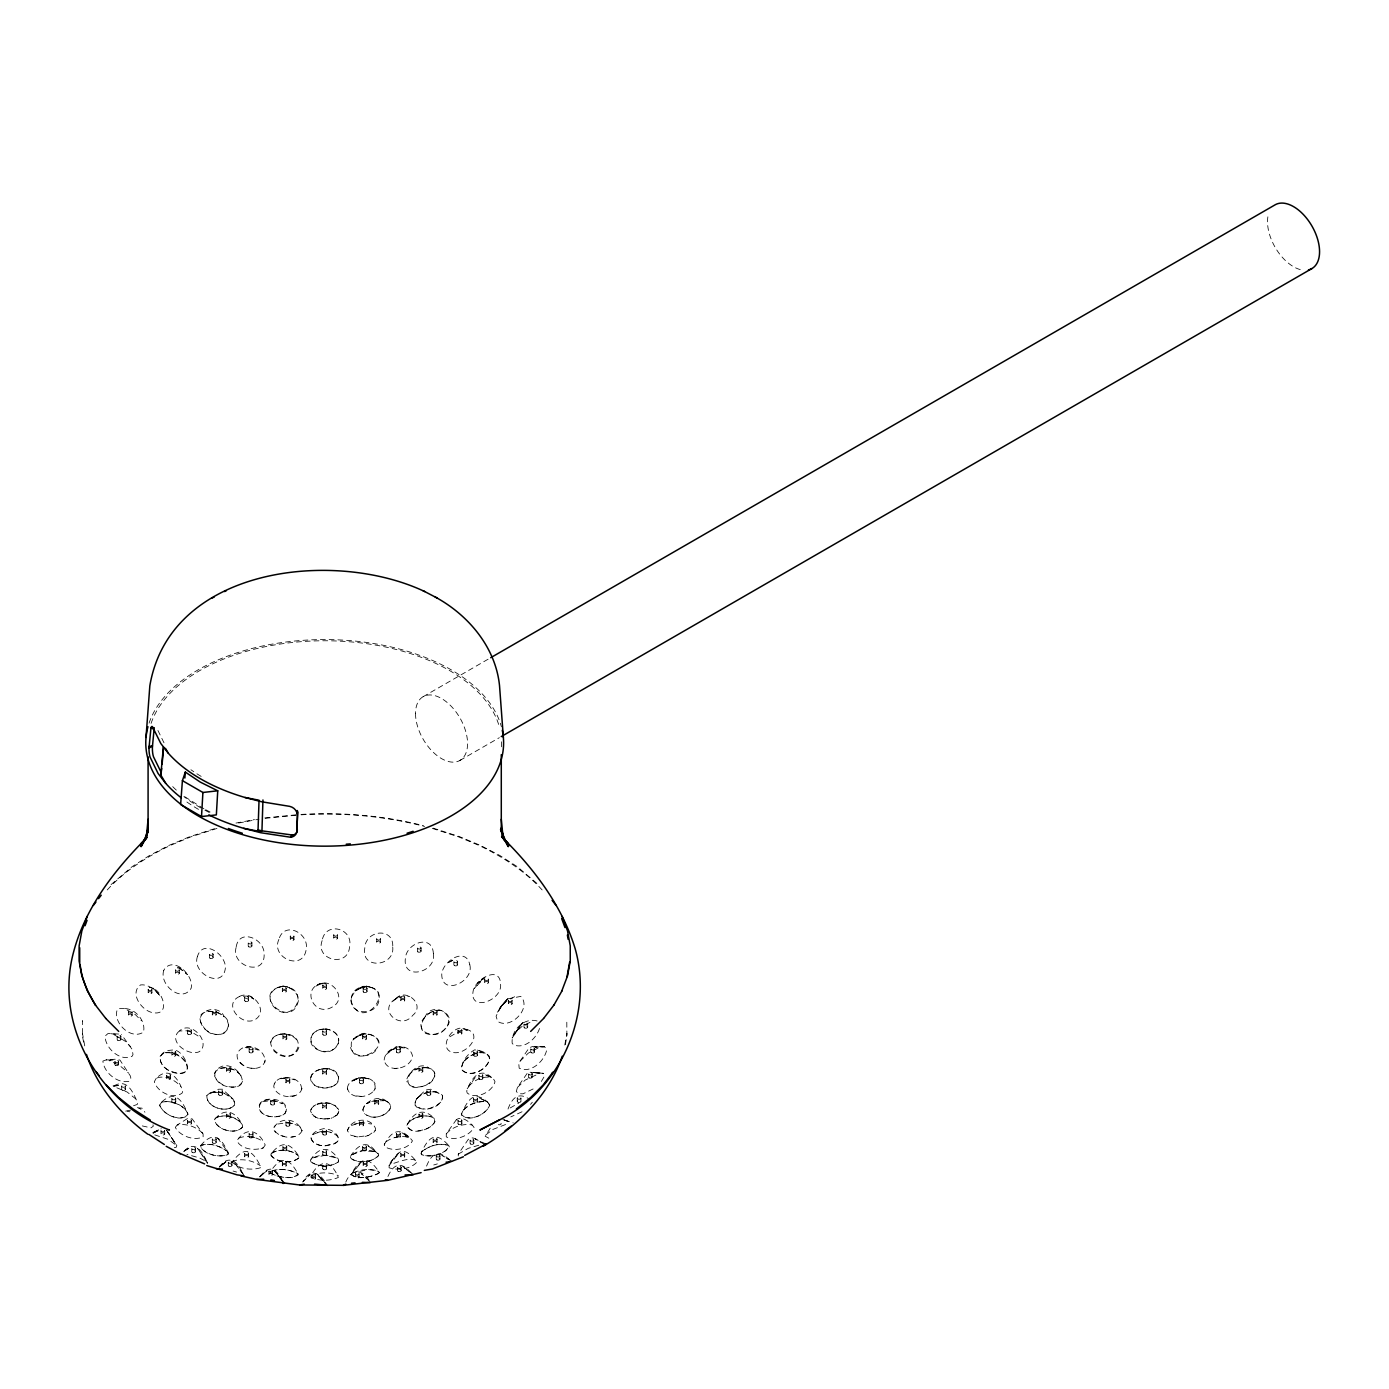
<?xml version="1.0" encoding="UTF-8"?>
<svg xmlns="http://www.w3.org/2000/svg" width="1389" height="1389" viewBox="0 0 1389 1389"><rect width="100%" height="100%" fill="white"/><g stroke="black" fill="none" stroke-linecap="round" stroke-linejoin="round"><path stroke-width="0.75" stroke-dasharray="5 3.75" d="M566.799 1035.291L566.903 1033.381L564.247 1047.966M82.489 1021.592L82.576 1020.637L82.489 1036.246L84 1044.58M207.621 1163.548L197.516 1148.286L207.725 1162.749M351.261 998.448C352.98 980.929 383.208 983.343 378.78 1001.469C375.464 1016.175 348.535 1015.046 351.278 998.396M298.427 1000.514C291.933 1031.593 248.318 992.458 283.269 986.103C313.879 989.541 290.058 1028.85 272.001 1004.594M338.36 1043.208C341.468 1029.266 319.505 1023.971 312.421 1034.718C303.41 1050.64 333.308 1058.383 338.36 1043.208C325.825 1067.394 292.94 1034.18 323.689 1028.867M384.163 1060.033C385.326 1046.125 408.922 1040.639 412.464 1055.796C411.613 1069.026 386.75 1073.94 384.18 1060.154M265.23 1060.033C262.365 1075.294 233.89 1067.759 237.38 1053.192C244.603 1039.805 267.07 1048.73 264.743 1062.62M565.375 1044.58L566.886 1036.246L566.799 1020.637L566.886 1021.592M314.678 1085.226C299.937 1071.874 333.065 1060.692 338.36 1075.971C340.531 1088.907 319.8 1091.546 312.751 1083.524M310.528 1078.506C310.98 1071.874 318.15 1069.478 323.689 1068.54M347.337 1088.247C349.056 1074.235 377.548 1073.506 374.978 1088.993C369.908 1098.456 350.202 1100.071 347.337 1088.247L349.247 1092.726M302.038 1088.247C299.034 1100.887 275.769 1098.439 273.72 1086.215C276.411 1070.554 308.15 1077.986 300.128 1092.726M468.614 1086.372C474.118 1080.104 483.459 1075.381 491.845 1077.725C479.691 1065.832 470.611 1079.357 466.704 1091.042L467.19 1093.004C476.01 1100.036 492.366 1092.049 495.022 1081.666L493.13 1078.246L484.188 1074.235L493.13 1078.246M310.823 1109.828C315.633 1099.862 336.225 1100.053 338.742 1111.513M338.847 1111.096L337.805 1113.995M338.551 1112.363L336.954 1115.176L331.086 1118.336M375.169 1130.629L375.655 1128.736C370.481 1116.114 351.209 1118.076 347.337 1130.75L350.879 1135.247L357.841 1136.931L368.571 1135.455L375.169 1130.629L373.763 1132.452M347.337 1130.75L349.247 1127.069M302.038 1130.75C297.489 1140.803 277.418 1138.546 273.72 1128.736L274.206 1126.913C281.811 1115.975 297.628 1119.065 302.038 1130.75L300.128 1127.069M456.634 1119.326L446.268 1133.858L446.268 1136.879C455.401 1141.22 469.326 1136.028 474.1 1127.417C470.802 1122.972 462.016 1114.968 456.252 1119.847M384.18 1144.97C392.167 1128.875 401.595 1127.243 412.464 1140.82C407.81 1149.606 392.636 1151.95 384.631 1146.533L384.631 1143.39M421.457 1152.106L421.457 1154.589C429.6 1157.888 446.876 1154.763 448.803 1145.647C435.886 1130.976 428.663 1136.289 420.971 1153.426L421.457 1154.589C430.382 1158.061 443.786 1154.572 449.289 1146.776L448.803 1145.647C439.844 1142.209 428.437 1145.873 421.457 1152.054C428.507 1145.977 439.809 1142.209 448.803 1145.647M351.452 1041.854C347.337 1075.086 404.512 1040.691 365.047 1033.399C358.675 1031.871 345.566 1048.001 355.914 1036.906C362.911 1031.958 376.141 1032.86 378.572 1042.34M310.528 1160.614L311.014 1159.207C319.678 1146.081 329.697 1146.081 338.36 1159.207L338.36 1161.899C330.773 1167.298 318.602 1167.298 311.014 1161.899L310.528 1160.614L311.014 1161.899C318.654 1167.246 330.738 1167.246 338.36 1161.899L338.36 1159.207C330.842 1153.808 318.55 1153.825 311.014 1159.207M298.878 1047.428C289.936 1071.561 251.044 1038.85 283.356 1033.538C312.577 1035.378 293.096 1069.825 273.616 1050.64M270.803 1042.34C274.223 1030.551 292.819 1031.888 297.923 1041.854M406.908 1078.819C409.963 1071.006 420.259 1061.127 429.496 1068.332C439.341 1071.093 433.576 1082.916 426.406 1085C397.601 1096.911 405.484 1061.265 429.496 1068.332M434.913 1075.885L432.118 1080.902L426.301 1085.035M539.505 1028.485C536.206 1038.677 524.764 1049.251 513.583 1044.893L512.159 1043.208C510.961 1029.978 524.608 1016.626 538.099 1021.262M227.918 1152.054C220.92 1145.89 209.513 1142.227 200.572 1145.647C202.516 1154.763 219.775 1157.888 227.918 1154.589L228.404 1153.443C221.285 1136.81 213.229 1130.681 200.572 1145.647L200.085 1146.776C205.589 1154.572 218.993 1158.061 227.918 1154.589L227.918 1152.106L217.569 1137.99M389.111 1165.666L389.111 1167.819C397.81 1170.51 410.762 1169.191 416.943 1162.107C404.112 1146.394 399.233 1148.234 389.111 1165.666L399.094 1152.853C374.77 1177.073 406.647 1152.766 416.457 1161.117M351.434 997.233L355.098 991.138L364.126 986.103L358.032 988.899M242.537 1081.371C236.842 1093.681 210.711 1084.705 215.417 1071.336C231.182 1050.952 260.299 1092.969 226.65 1086.302M541.363 1081.441L544.349 1076.301L543.585 1073.367L528.08 1072.082L517.437 1087.396L516.291 1091.58L518.913 1093.785L523.028 1093.803L534.244 1088.42M214.462 1073.489C220.174 1062.498 239.273 1068.488 242.537 1078.958M484.205 1144.171C479.899 1142.435 473.093 1134.483 468.162 1139.518L458.266 1154.12L458.266 1155.978M544.037 1046.768L532.438 1046.559L529.174 1047.775L520.024 1061.213L518.792 1063.922L519.173 1068.158C530.789 1073.957 544.801 1060.866 546.78 1049.511L544.523 1046.75L535.251 1047.132L544.523 1046.75M351.434 1173.705L350.948 1174.729C358.622 1179.574 370.88 1177.559 378.78 1173.219L379.266 1172.264C368.172 1155.665 361.157 1156.933 351.434 1173.705C355.011 1180.876 371.992 1176.9 378.78 1173.219L379.266 1172.247C371.627 1167.055 359.334 1169.66 351.434 1173.688L361.418 1161.864L352.858 1172.698L368.78 1169.607L378.78 1171.396M434.913 1121.635C430.677 1130.212 410.206 1136.341 406.855 1125.246C413.071 1112.763 422.968 1106.842 433.958 1118.162L434.913 1121.635C431.51 1128.632 422.586 1130.577 415.45 1131.045M490.213 1128.215L485.195 1136.271L488.806 1138.164M232.918 1161.117L232.432 1162.107C238.613 1169.191 251.565 1170.51 260.264 1167.819L260.75 1166.795C252.555 1149.814 244.898 1145.491 232.918 1161.117C241.721 1158.079 252.729 1160.388 260.264 1165.666M311.014 1175.667L311.014 1177.438C319.348 1181.154 330.026 1181.154 338.36 1177.438C331.19 1160.249 320.494 1158.218 311.014 1175.667C319.366 1171.951 330.009 1171.951 338.36 1175.667M406.855 1125.246C411.717 1116.53 425.468 1113.301 433.958 1118.18L434.913 1119.76M463.284 1062.255L461.391 1067.551L461.877 1069.877C470.42 1079.131 491.15 1068.488 489.223 1056.213C485.803 1052.202 479.813 1050.119 474.552 1049.876C468.197 1053.418 460.679 1061.96 461.877 1069.825C470.35 1078.628 487.834 1069.443 489.709 1058.487C485.681 1046.768 468.423 1054.772 463.284 1062.238C468.423 1055.831 477.243 1051.16 485.56 1053.209M270.595 1171.396L270.595 1173.219C278.495 1177.577 290.752 1179.574 298.427 1174.729C289.624 1157.888 281.533 1154.901 270.595 1171.396C279.172 1168.08 289.954 1169.312 297.94 1173.688C294.381 1180.876 277.366 1176.917 270.595 1173.219L270.108 1172.264C277.8 1167.298 289.971 1169.538 297.94 1173.705M242.537 1127.087C235.626 1135.073 216.441 1130.229 214.462 1119.76C224.619 1106.356 236.338 1111.964 242.537 1125.246L242.537 1127.087C235.435 1135.039 219.34 1130.212 214.462 1121.618M214.462 1119.76L215.417 1118.18C223.907 1113.301 237.675 1116.53 242.537 1125.246M373.763 1090.973L375.169 1088.646M428.802 1108.665L435.886 1105.991L441.077 1101.911L442.483 1099.654L442.483 1095.435C435.017 1087.24 413.853 1093.438 415.137 1105.436C422.725 1113.613 443.525 1107.45 442.483 1095.417L430.746 1089.219L425.451 1090.035L416.544 1098.925L414.651 1103.439L416.544 1107.085L425.138 1109.099M508.009 1109.047C511.864 1098.334 517.923 1092.032 528.358 1098.491M378.572 1155.544C372.2 1162.315 357.598 1164.329 350.497 1157.818L350.497 1156.377C356.99 1149.502 371.245 1147.8 378.572 1154.137L378.572 1155.544C372.165 1162.576 359.734 1163.027 351.452 1159.155M463.284 1110.141C468.996 1104.307 477.434 1101.078 485.56 1101.564C476.444 1101.286 464.655 1104.932 461.391 1114.238C468.076 1123.267 486.445 1114.655 489.709 1105.193L487.817 1102.258L478.858 1097.57L487.817 1102.328L489.709 1105.175C485.976 1114.742 470.993 1121.357 461.877 1115.853L461.391 1114.238C467.78 1099.567 473.979 1089.861 487.817 1102.258M386.767 1101.703C377.304 1090.678 351.469 1110.245 369.248 1116.148C382.253 1121.461 404.112 1103.508 379.492 1099.185C404.616 1103.3 380.273 1123.423 366.731 1115.28M364.491 1105.644L362.598 1109.95L364.491 1113.822M275.612 1081.771L274.206 1083.889M350.497 1156.377C357.199 1145.335 367.043 1138.928 375.759 1151.776L362.685 1150.752L351.452 1154.954M298.878 1157.836C292.107 1164.138 274.432 1163.01 270.803 1154.137C281.585 1140.629 289.659 1141.793 298.878 1156.377L298.878 1157.836C291.603 1164.051 277.262 1162.489 270.803 1155.526M467.19 1088.785L477.174 1074.773M500.752 1006.556L496.099 1016.21L497.627 1021.349C510.579 1030.187 532.247 1007.858 520.753 996.417L507.627 998.847L499.554 1008.24L507.627 998.847L500.752 1006.556L507.298 1000.67L514.607 996.712M311.587 1108.196L310.528 1111.096L312.872 1115.523M337.232 1114.777L331.763 1118.18L326.884 1119.1M426.562 1166.1C432.83 1150.318 440.764 1150.995 451.564 1161.551M515.823 1031.94L513.583 1034.979L523.08 1022.391L515.823 1031.94L522.177 1026.315L532.907 1020.88M520.024 1061.213L528.271 1053.157L539.071 1047.514L534.418 1046.802L542.127 1046.698M425.121 1016.87C410.884 1030.829 436.58 1041.854 445.14 1028.468C460.124 1014.838 431.632 1000.41 425.121 1016.87C444.549 996.712 461.148 1028.259 435.122 1034.093C409.39 1037.739 424.635 1005.41 442.206 1011.001M517.437 1087.396L525.285 1080.017L539.279 1073.541L532.82 1072.152L541.814 1073.072M270.803 1154.137C278.113 1147.783 292.402 1149.484 298.878 1156.395M446.268 1133.858C452.397 1126.774 463.023 1123.215 472.208 1125.003M284.884 1113.822C294.711 1096.772 251.583 1092.848 260.368 1111.356C265.993 1119.708 291.933 1119.1 284.884 1105.661M387.93 1176.466C394.667 1161.326 403.123 1162.437 412.533 1174.643M449.932 1036.75L459.95 1030.742L467.017 1030.169C454.689 1020.255 436.163 1048.643 452.866 1052.445C467.121 1055.744 486.497 1031.124 462.641 1028.693L469.951 1030.968M530.546 1104.359L532.317 1102.241M345.792 1182.091C351.521 1168.184 362.842 1169.087 369.752 1181.379M275.612 1125.316L274.206 1126.913M386.055 1054.616L396.386 1046.698L388.295 1052.202M156.245 1078.246L154.353 1081.666C157.009 1092.049 173.365 1100.036 182.185 1093.004L182.671 1091.042C178.556 1078.159 168.937 1065.867 156.245 1078.246C164.84 1074.669 174.997 1079.895 180.761 1086.372M485.872 1134.882L492.904 1129.431L507.054 1123.944M302.628 1181.97L310.077 1174.469L303.115 1181.813C310.303 1166.864 321.172 1173.288 327.023 1185.442L317.612 1174.695L327.926 1185.824L317.612 1174.695M111.068 884.585L132.129 866.649L149.595 855.45L168.85 845.45L189.824 836.647L216.25 828.139M107.231 889.932C124.715 870.799 146.887 856.718 170.1 845.536L190.727 836.89L216.944 828.452M416.544 1098.925C422.082 1093.108 431.041 1090.434 438.82 1092.535M161.558 1102.328L159.666 1105.175C162.912 1114.655 181.299 1123.267 187.984 1114.238C181.716 1098.751 174.059 1089.358 160.152 1103.508L159.666 1105.193C163.433 1114.725 178.365 1121.357 187.498 1115.853L187.984 1114.238C184.372 1104.533 171.142 1099.984 161.558 1102.258C170.222 1099.932 179.875 1103.995 186.091 1110.141M263.32 1147.8L265.23 1145.04C258.701 1130.212 246.495 1126.08 236.911 1140.82C241.339 1149.519 254.829 1150.891 263.32 1147.8L261.063 1148.79M458.266 1154.12L468.267 1148.338L479.014 1145.161M260.056 1176.709C268.233 1165.058 276.394 1167.281 281.776 1180.494M334.697 1085.226C344.524 1079.062 334.228 1067.95 325.686 1068.54M259.951 1176.865L267.018 1170.649L259.604 1176.882M375.759 1050.64C369.179 1057.88 353.535 1058.192 350.497 1047.445M409.651 1073.923L412.273 1071.718M395.709 998.847C376.957 1010.029 400.727 1031.072 412.793 1015.307C426.006 1004.438 405.38 987.319 395.709 998.847L402.775 996.069L409.859 996.486M219.149 1167.402C227.831 1154.207 237.641 1160.718 242.398 1173.115M220.573 1166.222L226.667 1161.204L219.757 1166.187M313.775 1105.991L315.859 1104.793M177.167 1125.003L175.274 1127.417C180.049 1136.028 193.974 1141.22 203.107 1136.879L203.107 1133.858L192.133 1118.857L187.515 1118.51L177.167 1125.003C186.369 1123.215 196.978 1126.774 203.107 1133.858M315.928 986.277C328.863 974.106 349.351 997.84 332.249 1007.042C313.133 1018.189 299.955 985.964 323.706 983.03L317.612 985.079L321.988 983.603M409.651 1121.34C415.919 1116.687 424.565 1114.568 432.118 1116.982M386.055 1141.741C392.323 1137.14 400.761 1135.525 408.331 1137.226L401.664 1132.539L410.571 1138.095M219.636 1166.361L226.338 1161.76L219.445 1166.343M510.197 1107.953L518.722 1103.074M522.021 1111.773L510.77 1116.912M179.424 1030.968C166.94 1040.899 188.505 1057.046 199.443 1051.595C211.371 1042.792 191.404 1019.543 179.424 1030.968L189.425 1030.742L199.443 1036.75M262.608 1101.703L272.626 1100.383L282.644 1103.717C251.722 1088.438 251.826 1124.309 282.644 1115.28M184.008 1151.273C194.495 1139.657 202.082 1150.839 206.857 1161.725L199.391 1157.888L186.942 1154.398M183.817 1151.446L190.067 1147.609L183.122 1151.359M271.758 1152.905C279.727 1148.703 290.561 1149.918 297.923 1154.954M423.141 696.705L488.824 658.785M459.933 760.425L499.346 737.681M153.207 1133.077L161.263 1128.701M200.572 1145.647C209.027 1142.192 219.132 1145.994 226.511 1150.561M153.05 1133.164L159.7 1129.431L152.981 1132.365M163.815 1053.157L160.152 1056.213C158.224 1068.488 178.955 1079.131 187.498 1069.877C188.609 1062.863 180.31 1048.191 171.923 1050.084C155.412 1050.917 157.947 1066.179 170.17 1070.971C201.509 1082.812 183.643 1046.195 163.815 1053.157C172.167 1051.23 180.935 1055.796 186.091 1062.238M210.555 1092.518L206.892 1095.417C205.85 1107.45 226.65 1113.613 234.237 1105.436L234.237 1101.199L232.831 1098.925L222.5 1089.219L218.629 1089.219L206.892 1095.435C205.867 1107.346 226.598 1113.665 234.237 1105.436L234.724 1103.422C232.362 1093.681 219.254 1090.348 210.555 1092.518L220.573 1092.327M239.516 996.486C221.511 1004.455 243.179 1028.919 256.6 1018.588C268.129 1009.334 251.652 989.524 239.516 996.486L246.6 996.069L253.683 998.847M312.421 1157.94L324.696 1155.388L336.954 1157.94M359.491 988.256L368.78 986.676M351.486 1125.437L361.505 1122.572L371.505 1124.031M391.229 1050.084L398.313 1047.619L405.397 1047.948L399.32 1046.473M317.022 1104.272L324.696 1102.918L329.714 1103.526M207.169 1011.001L217.917 1012.355L224.254 1016.87C220 1005.41 201.405 1008.223 200.085 1019.248C200.954 1030.117 214.444 1037.722 224.254 1033.121C244.829 1010.567 181.872 1000.34 205.312 1029.388M238.804 1138.095C246.773 1134.882 256.444 1136.827 263.32 1141.741M415.467 1069.929C421.457 1067.082 431.979 1065.867 434.913 1073.489M317.612 1132.712C301.066 1137.278 319.696 1149.068 328.36 1145.074C346.035 1143.755 337.527 1129.118 323.689 1128.649C303.062 1133.146 311.136 1148.651 328.36 1145.074C351.764 1140.838 329.21 1126.878 317.612 1132.712L324.696 1131.827L331.763 1132.712M153.363 1132.504L158.971 1130.524L152.859 1132.539M357.841 1078.628L354.421 1079.809L361.505 1078.055L368.571 1078.784L362.494 1077.343M433.733 1164.972L437.361 1163.895M277.869 1124.031L287.87 1122.572L297.888 1125.437M359.109 1035.204L369.96 1034.354M217.257 1116.964L223.073 1115.957M331.763 1086.754L324.696 1088.073L317.612 1086.754M365.168 1136.41L368.571 1135.455M354.421 1124.066L361.505 1122.572M125.67 1111.131L133.396 1109.533M250.055 1046.473L243.978 1047.948L251.062 1047.619L258.146 1050.084M286.881 1077.343L280.804 1078.784L287.87 1078.055L294.954 1079.809L291.534 1078.628M329.714 1118.666L319.661 1118.666M398.157 1136.914L394.65 1137.608M137.372 1107.675L142.043 1108.179L144.925 1112.242M280.804 1078.784L284.207 1078.107M361.453 987.284C401.508 982.77 362.078 1035.916 350.948 1000.514M294.954 1095.73L287.87 1096.425M422.725 1086.302C417.325 1087.726 408.939 1087.778 406.855 1081.371M235.974 823.069L254.465 819.597M238.595 823.035L258.996 819.197M219.879 1068.332L226.65 1067.828L233.908 1069.929M133.552 1105.731L137.216 1104.463L137.702 1103.04C132.893 1091.841 127.128 1077.517 113.082 1086.406M291.534 1136.931L294.954 1136.48M118.603 1034.041L108.012 1033.538L105.026 1036.142C105.338 1048.278 119.853 1061.647 131.938 1056.439L132.997 1054.685L132.233 1049.494L121.468 1034.545M264.865 817.93L298.861 814.544M265.23 818.312L299.017 814.961M321.015 983.759L328.36 983.759M279.432 1034.354L290.266 1035.222M113.047 1085.903L120.166 1085.087L113.533 1086.424L127.198 1092.067L135.809 1098.959M106.206 1059.894L102.873 1061.057C103.88 1072.482 117.579 1084.132 129.351 1081.232L130.861 1078.072L130.201 1075.694L120.01 1060.154L116.52 1059.13L106.206 1059.894L113.829 1059.876L109.019 1060.519L119.68 1065.519L128.604 1073.072M174.302 1147.679L176.073 1147.436L176.837 1145.612L166.715 1130.403M321.015 1103.196L328.36 1103.196M325.425 1119.204L317.022 1117.919M398.157 1068.21L394.65 1068.401M301.014 814.423C341.972 812.027 383.451 815.482 423.263 825.604M301.153 814.822C342.527 812.409 384.44 815.985 424.583 826.438M151.245 987.475L149.231 987.405C162.044 987.266 172.08 1016.192 152.981 1012.685C141.713 1010.984 129.073 993.048 140.567 984.905C148.779 984.002 155.637 990.426 160.568 996.26L152.946 988.1L157.756 992.996M280.595 986.676C287.922 985.6 295.77 990.01 297.94 997.233M361.505 1096.425L354.421 1095.73M251.062 1068.21L254.725 1068.401M533.532 1072.586L543.585 1073.367M124.524 1008.518L118.829 1008.57L117.058 1010.202C113.047 1023.363 131.365 1040.413 143.501 1032.062C146.036 1021.175 135.671 1008.709 124.524 1008.518L135.358 1014.612L141.279 1020.62M354.421 1136.48L357.841 1136.931M110.686 1033.659L116.711 1034.458L113.933 1034.649L124.767 1040.934L130.462 1046.559M287.87 1122.572L294.954 1124.066M226.65 1116.131L233.908 1117.989L239.724 1121.357M368.571 1078.784L365.168 1078.107M405.397 1136.636L408.331 1137.226M254.725 1137.608L251.062 1136.862M127.267 1111.217L129.871 1111.825M154.735 1134.882L167.93 1139.258L176.837 1145.612M331.086 1103.856L335.6 1105.991M318.289 1118.336L313.775 1116.2M325.686 1028.867C331.745 1029.822 338.69 1033.451 338.847 1040.378M433.125 828.139L459.551 836.647L480.525 845.45L499.78 855.45L517.246 866.649L538.307 884.585M432.43 828.452L458.648 836.89L479.274 845.536C502.488 856.718 524.66 870.799 542.144 889.932M280.804 1135.455L284.207 1136.41M233.092 1171.049L236.581 1172.056M412.273 1130.698L406.855 1127.069M504.537 1120.107L513.183 1122.85M502.818 1119.551L510.128 1122.19M142.303 1125.923L151.019 1127.868L153.276 1126.236L152.998 1124.812M504.172 1119.829L510.006 1122.104M291.343 988.899C282.523 982.527 267.001 989.645 270.595 1001.434M486.098 1144.085L475.316 1138.98L480.646 1142.105M477.451 1050.084L483.876 1052.914M224.237 1093.317L232.831 1098.925M315.859 1117.398L311.014 1113.214M203.923 808.815L183.504 795.932M205.659 809.718L210.85 812.409M207.169 1030.933C215.364 1039.319 234.619 1032.305 226.511 1019.786M223.073 1085.035L217.257 1080.902L214.462 1075.885M452.241 1161.499L441.824 1155.231L448.317 1159.45M243.978 1065.78L238.804 1061.248M249.916 996.139L256.6 1001.278M413.401 1174.625L402.966 1166.534L409.338 1171.934M375.759 1151.776L368.102 1145.821L378.572 1154.137M237.12 1071.718L239.724 1073.923M369.891 1181.518L361.123 1173.497L366.904 1178.81M282.384 1180.32L274.692 1171.222L284.71 1183.15L274.553 1170.649L283.043 1182.213M274.206 1130.629L275.612 1132.452M243.006 1173.861L234.047 1162.107L243.613 1174.781M337.805 1108.196L338.551 1109.828M375.169 1083.889L373.763 1081.771M167.843 1132.139L175.795 1144.258L166.42 1129.847M164.006 742.82L156.297 727.124M310.65 1079.149L311.014 1080.955M84.746 1045.882L82.472 1033.381L82.576 1035.291M534.505 1048.747L534.505 1051.907M532.213 1073.784L532.213 1076.961M530.789 1048.851L530.789 1052.029M528.514 1074.01L528.514 1077.169M527.698 1023.971L527.698 1027.148M523.983 1023.971L523.983 1027.148M520.944 1098.3A1.858 1.076 0 0 1 518.01 1099.046A1.858 1.076 0 0 1 518.34 1097.206A1.858 1.076 0 0 1 520.944 1098.3L520.944 1101.46M517.246 1098.074L517.246 1101.234M512.09 1000.566A1.858 1.076 0 0 1 509.225 1001.417A1.858 1.076 0 0 1 509.381 999.559A1.858 1.076 0 0 1 512.09 1000.566L512.09 1003.726A1.858 1.076 0 0 1 509.225 1004.577A1.858 1.076 0 0 1 509.381 1002.719A1.858 1.076 0 0 1 512.09 1003.726M508.374 1000.462L508.374 1003.622M488.372 979.54A1.858 1.076 0 0 1 485.438 980.304A1.858 1.076 0 0 1 485.768 978.446A1.858 1.076 0 0 1 488.372 979.54L488.372 982.7A1.858 1.076 0 0 1 485.438 983.464A1.858 1.076 0 0 1 485.768 981.606A1.858 1.076 0 0 1 488.372 982.7M484.674 979.314L484.674 982.492M482.799 1075.346A1.945 1.111 0 0 1 479.899 1076.301A1.945 1.111 0 0 1 479.899 1074.374A1.945 1.111 0 0 1 482.799 1075.346L482.799 1078.506M478.927 1075.346L478.927 1078.506M477.486 1051.994L477.486 1055.171M477.486 1098.682A1.945 1.111 0 0 1 474.587 1099.637A1.945 1.111 0 0 1 474.587 1097.709A1.945 1.111 0 0 1 477.486 1098.682L477.486 1101.842A1.945 1.111 0 0 1 474.587 1102.814A1.945 1.111 0 0 1 474.587 1100.869A1.945 1.111 0 0 1 477.486 1101.842M473.614 1051.994L473.614 1055.171M473.614 1098.682L473.614 1101.842M473.805 1140.109L473.805 1143.269M470.072 1140.109L470.072 1143.269M461.877 1030.256A1.945 1.111 0 0 1 458.978 1031.228A1.945 1.111 0 0 1 458.978 1029.284A1.945 1.111 0 0 1 461.877 1030.256L461.877 1033.416A1.945 1.111 0 0 1 458.978 1034.388A1.945 1.111 0 0 1 458.978 1032.444A1.945 1.111 0 0 1 461.877 1033.416M461.877 1120.419A1.945 1.111 0 0 1 458.978 1121.392A1.945 1.111 0 0 1 458.978 1119.465A1.945 1.111 0 0 1 461.877 1120.419L461.877 1123.579M458.005 1030.256L458.005 1033.416M458.005 1120.419L458.005 1123.579M457.589 961.553L457.589 964.713M453.89 961.778L453.89 964.938M439.966 1155.874L439.966 1159.034M437.066 1011.574A1.945 1.111 0 0 1 434.149 1012.546A1.945 1.111 0 0 1 434.149 1010.602A1.945 1.111 0 0 1 437.066 1011.574L437.066 1014.734A1.945 1.111 0 0 1 434.149 1015.706A1.945 1.111 0 0 1 434.149 1013.779A1.945 1.111 0 0 1 437.066 1014.734M437.066 1139.102A1.945 1.111 0 0 1 434.149 1140.074A1.945 1.111 0 0 1 434.149 1138.129A1.945 1.111 0 0 1 437.066 1139.102L437.066 1142.262A1.945 1.111 0 0 1 434.149 1143.234A1.945 1.111 0 0 1 434.149 1141.289A1.945 1.111 0 0 1 437.066 1142.262M436.25 1155.978L436.25 1159.138M433.194 1011.574L433.194 1014.734M433.194 1139.102L433.194 1142.262M430.746 1091.146A1.945 1.111 0 0 1 427.847 1092.119A1.945 1.111 0 0 1 427.847 1090.174A1.945 1.111 0 0 1 430.746 1091.146L430.746 1094.306M426.874 1091.146L426.874 1094.306M422.812 1068.002L422.812 1071.457A1.945 1.111 0 0 1 419.704 1072.186A1.945 1.111 0 0 1 420.138 1070.277A1.945 1.111 0 0 1 422.812 1071.457M422.812 1114.013L422.812 1117.451A1.945 1.111 0 0 1 419.704 1118.197A1.945 1.111 0 0 1 420.138 1116.287A1.945 1.111 0 0 1 422.812 1117.451M421.093 947.923L421.093 951.083M418.957 1068.002L418.957 1071.457M418.957 1114.013L418.957 1117.451M417.377 948.027L417.377 951.187M404.72 997.25A1.945 1.111 0 0 1 401.803 998.222A1.945 1.111 0 0 1 401.803 996.278A1.945 1.111 0 0 1 404.72 997.25L404.72 1000.41A1.945 1.111 0 0 1 401.803 1001.382A1.945 1.111 0 0 1 401.803 999.438A1.945 1.111 0 0 1 404.72 1000.41M404.72 1153.426A1.945 1.111 0 0 1 401.803 1154.398A1.945 1.111 0 0 1 401.803 1152.453A1.945 1.111 0 0 1 404.72 1153.426L404.72 1156.586A1.945 1.111 0 0 1 401.803 1157.558A1.945 1.111 0 0 1 401.803 1155.631A1.945 1.111 0 0 1 404.72 1156.586M401.161 1167.229L401.161 1170.389M400.848 997.25L400.848 1000.41M400.848 1153.426L400.848 1156.586M400.258 1048.643A1.945 1.111 0 0 1 397.341 1049.615A1.945 1.111 0 0 1 397.341 1047.671A1.945 1.111 0 0 1 400.258 1048.643L400.258 1051.803M400.258 1133.65A1.945 1.111 0 0 1 397.341 1134.622A1.945 1.111 0 0 1 397.341 1132.677A1.945 1.111 0 0 1 400.258 1133.65L400.258 1136.81A1.945 1.111 0 0 1 397.341 1137.782A1.945 1.111 0 0 1 397.341 1135.855A1.945 1.111 0 0 1 400.258 1136.81M397.462 1167.455L397.462 1170.614M396.369 1048.643L396.369 1051.803M396.369 1133.65L396.369 1136.81M380.447 938.964A1.858 1.076 0 0 1 377.652 939.902A1.858 1.076 0 0 1 377.652 938.026A1.858 1.076 0 0 1 380.447 938.964L380.447 942.124A1.858 1.076 0 0 1 377.652 943.062A1.858 1.076 0 0 1 377.652 941.204A1.858 1.076 0 0 1 380.447 942.124M378.693 1100.765A1.945 1.111 0 0 1 375.777 1101.72A1.945 1.111 0 0 1 375.777 1099.793A1.945 1.111 0 0 1 378.693 1100.765L378.693 1103.925A1.945 1.111 0 0 1 375.777 1104.897A1.945 1.111 0 0 1 375.777 1102.953A1.945 1.111 0 0 1 378.693 1103.925M376.732 938.964L376.732 942.124M374.804 1100.765L374.804 1103.925M367.043 988.239A1.945 1.111 0 0 1 364.144 989.211A1.945 1.111 0 0 1 364.144 987.266A1.945 1.111 0 0 1 367.043 988.239L367.043 991.399M367.043 1162.437L367.043 1165.597A1.945 1.111 0 0 1 364.144 1166.569A1.945 1.111 0 0 1 364.144 1164.624A1.945 1.111 0 0 1 367.043 1165.597M366.453 1035.465L366.453 1038.92A1.945 1.111 0 0 1 363.362 1039.649A1.945 1.111 0 0 1 363.796 1037.739A1.945 1.111 0 0 1 366.453 1038.92M366.453 1146.533L366.453 1149.988A1.945 1.111 0 0 1 363.362 1150.734A1.945 1.111 0 0 1 363.796 1148.807A1.945 1.111 0 0 1 366.453 1149.988M363.432 1079.513A1.945 1.111 0 0 1 360.532 1080.468A1.945 1.111 0 0 1 360.532 1078.541A1.945 1.111 0 0 1 363.432 1079.513L363.432 1082.673M363.432 1122.017A1.945 1.111 0 0 1 360.532 1122.972A1.945 1.111 0 0 1 360.532 1121.045A1.945 1.111 0 0 1 363.432 1122.017L363.432 1125.177A1.945 1.111 0 0 1 360.532 1126.149A1.945 1.111 0 0 1 360.532 1124.205A1.945 1.111 0 0 1 363.432 1125.177M363.171 988.239L363.171 991.399M363.171 1162.437L363.171 1165.597M362.616 1035.465L362.616 1038.92M362.616 1146.533L362.616 1149.988M359.56 1079.513L359.56 1082.673M359.56 1122.017L359.56 1125.177M359.109 1173.948A1.858 1.076 0 0 1 356.174 1174.712A1.858 1.076 0 0 1 356.504 1172.854A1.858 1.076 0 0 1 359.109 1173.948L359.109 1177.125A1.858 1.076 0 0 1 356.174 1177.872A1.858 1.076 0 0 1 356.504 1176.032A1.858 1.076 0 0 1 359.109 1177.125M355.41 1173.74L355.41 1176.9M337.44 935.092A1.858 1.076 0 0 1 334.575 935.926A1.858 1.076 0 0 1 334.749 934.068A1.858 1.076 0 0 1 337.44 935.092L337.44 938.252A1.858 1.076 0 0 1 334.575 939.103A1.858 1.076 0 0 1 334.749 937.245A1.858 1.076 0 0 1 337.44 938.252M333.725 934.971L333.725 938.131M326.623 985.166L326.623 988.326A1.945 1.111 0 0 1 323.724 989.298A1.945 1.111 0 0 1 323.724 987.353A1.945 1.111 0 0 1 326.623 988.326M326.623 1031.037A1.945 1.111 0 0 1 323.724 1031.992A1.945 1.111 0 0 1 323.724 1030.065A1.945 1.111 0 0 1 326.623 1031.037L326.623 1034.197M326.623 1070.693A1.945 1.111 0 0 1 323.724 1071.666A1.945 1.111 0 0 1 323.724 1069.738A1.945 1.111 0 0 1 326.623 1070.693L326.623 1073.871A1.945 1.111 0 0 1 323.724 1074.826A1.945 1.111 0 0 1 323.724 1072.898A1.945 1.111 0 0 1 326.623 1073.871M326.623 1104.776A1.945 1.111 0 0 1 323.724 1105.731A1.945 1.111 0 0 1 323.724 1103.804A1.945 1.111 0 0 1 326.623 1104.776L326.623 1107.936A1.945 1.111 0 0 1 323.724 1108.891A1.945 1.111 0 0 1 323.724 1106.964A1.945 1.111 0 0 1 326.623 1107.936M326.623 1130.82A1.945 1.111 0 0 1 323.724 1131.792A1.945 1.111 0 0 1 323.724 1129.847A1.945 1.111 0 0 1 326.623 1130.82L326.623 1133.98M326.623 1151.255L326.623 1154.415M326.623 1165.51A1.945 1.111 0 0 1 323.724 1166.482A1.945 1.111 0 0 1 323.724 1164.538A1.945 1.111 0 0 1 326.623 1165.51L326.623 1168.67M322.752 985.166L322.752 988.326M322.752 1031.037L322.752 1034.197M322.752 1070.693L322.752 1073.871M322.752 1104.776L322.752 1107.936M322.752 1130.82L322.752 1133.98M322.752 1151.255L322.752 1154.415M322.752 1165.51L322.752 1168.67M315.65 1175.216A1.858 1.076 0 0 1 312.768 1176.066A1.858 1.076 0 0 1 312.942 1174.209A1.858 1.076 0 0 1 315.65 1175.216L315.65 1178.376A1.858 1.076 0 0 1 312.768 1179.226A1.858 1.076 0 0 1 312.942 1177.368A1.858 1.076 0 0 1 315.65 1178.376M311.935 1175.094L311.935 1178.271M293.964 936.464A1.858 1.076 0 0 1 291.013 937.21A1.858 1.076 0 0 1 291.36 935.37A1.858 1.076 0 0 1 293.964 936.464L293.964 939.624A1.858 1.076 0 0 1 291.013 940.37A1.858 1.076 0 0 1 291.36 938.53A1.858 1.076 0 0 1 293.964 939.624M290.266 936.238L290.266 939.398M289.815 1079.513A1.945 1.111 0 0 1 286.915 1080.468A1.945 1.111 0 0 1 286.915 1078.541A1.945 1.111 0 0 1 289.815 1079.513L289.815 1082.673A1.945 1.111 0 0 1 286.915 1083.628A1.945 1.111 0 0 1 286.915 1081.701A1.945 1.111 0 0 1 289.815 1082.673M289.815 1122.017A1.945 1.111 0 0 1 286.915 1122.972A1.945 1.111 0 0 1 286.915 1121.045A1.945 1.111 0 0 1 289.815 1122.017L289.815 1125.177M286.759 1035.465L286.759 1038.92A1.945 1.111 0 0 1 283.669 1039.649A1.945 1.111 0 0 1 284.103 1037.739A1.945 1.111 0 0 1 286.759 1038.92M286.759 1146.533L286.759 1149.988A1.945 1.111 0 0 1 283.669 1150.734A1.945 1.111 0 0 1 284.103 1148.807A1.945 1.111 0 0 1 286.759 1149.988M286.203 988.239A1.945 1.111 0 0 1 283.304 989.211A1.945 1.111 0 0 1 283.304 987.266A1.945 1.111 0 0 1 286.203 988.239L286.203 991.399A1.945 1.111 0 0 1 283.304 992.371A1.945 1.111 0 0 1 283.304 990.426A1.945 1.111 0 0 1 286.203 991.399M286.203 1162.437A1.945 1.111 0 0 1 283.304 1163.409A1.945 1.111 0 0 1 283.304 1161.464A1.945 1.111 0 0 1 286.203 1162.437L286.203 1165.597A1.945 1.111 0 0 1 283.304 1166.569A1.945 1.111 0 0 1 283.304 1164.624A1.945 1.111 0 0 1 286.203 1165.597M285.943 1079.513L285.943 1082.673M285.943 1122.017L285.943 1125.177M282.922 1035.465L282.922 1038.92M282.922 1146.533L282.922 1149.988M282.332 988.239L282.332 991.399M282.332 1162.437L282.332 1165.597M274.571 1100.765A1.945 1.111 0 0 1 271.654 1101.72A1.945 1.111 0 0 1 271.654 1099.793A1.945 1.111 0 0 1 274.571 1100.765L274.571 1103.925M272.643 1171.222A1.858 1.076 0 0 1 269.865 1172.16A1.858 1.076 0 0 1 269.865 1170.302A1.858 1.076 0 0 1 272.643 1171.222L272.643 1174.382A1.858 1.076 0 0 1 269.865 1175.32A1.858 1.076 0 0 1 269.865 1173.462A1.858 1.076 0 0 1 272.643 1174.382M270.699 1100.765L270.699 1103.925M268.928 1171.222L268.928 1174.382M253.006 1048.643A1.945 1.111 0 0 1 250.089 1049.615A1.945 1.111 0 0 1 250.089 1047.671A1.945 1.111 0 0 1 253.006 1048.643L253.006 1051.803M253.006 1133.65A1.945 1.111 0 0 1 250.089 1134.622A1.945 1.111 0 0 1 250.089 1132.677A1.945 1.111 0 0 1 253.006 1133.65L253.006 1136.81M251.913 942.749L251.913 945.909M249.135 1048.643L249.135 1051.803M249.135 1133.65L249.135 1136.81M248.527 997.25A1.945 1.111 0 0 1 245.627 998.222A1.945 1.111 0 0 1 245.627 996.278A1.945 1.111 0 0 1 248.527 997.25L248.527 1000.41M248.527 1153.426A1.945 1.111 0 0 1 245.627 1154.398A1.945 1.111 0 0 1 245.627 1152.453A1.945 1.111 0 0 1 248.527 1153.426L248.527 1156.586A1.945 1.111 0 0 1 245.627 1157.558A1.945 1.111 0 0 1 245.627 1155.631A1.945 1.111 0 0 1 248.527 1156.586M248.214 942.957L248.214 946.135M244.655 997.25L244.655 1000.41M244.655 1153.426L244.655 1156.586M231.998 1162.159L231.998 1165.319M230.418 1068.002L230.418 1071.457A1.945 1.111 0 0 1 227.31 1072.186A1.945 1.111 0 0 1 227.744 1070.277A1.945 1.111 0 0 1 230.418 1071.457M230.418 1114.013L230.418 1117.451A1.945 1.111 0 0 1 227.31 1118.197A1.945 1.111 0 0 1 227.744 1116.287A1.945 1.111 0 0 1 230.418 1117.451M228.282 1162.28L228.282 1165.44M226.581 1068.002L226.581 1071.457M226.581 1114.013L226.581 1117.451M222.5 1091.146A1.945 1.111 0 0 1 219.601 1092.119A1.945 1.111 0 0 1 219.601 1090.174A1.945 1.111 0 0 1 222.5 1091.146L222.5 1094.306M218.629 1091.146L218.629 1094.306M216.18 1011.574A1.945 1.111 0 0 1 213.281 1012.546A1.945 1.111 0 0 1 213.281 1010.602A1.945 1.111 0 0 1 216.18 1011.574L216.18 1014.734A1.945 1.111 0 0 1 213.281 1015.706A1.945 1.111 0 0 1 213.281 1013.779A1.945 1.111 0 0 1 216.18 1014.734M216.18 1139.102A1.945 1.111 0 0 1 213.281 1140.074A1.945 1.111 0 0 1 213.281 1138.129A1.945 1.111 0 0 1 216.18 1139.102L216.18 1142.262M213.125 954.208L213.125 957.368M212.309 1011.574L212.309 1014.734M212.309 1139.102L212.309 1142.262M209.409 954.312L209.409 957.49M195.484 1148.425L195.484 1151.585M191.786 1148.651L191.786 1151.811M191.369 1030.256A1.945 1.111 0 0 1 188.47 1031.228A1.945 1.111 0 0 1 188.47 1029.284A1.945 1.111 0 0 1 191.369 1030.256L191.369 1033.416M191.369 1120.419A1.945 1.111 0 0 1 188.47 1121.392A1.945 1.111 0 0 1 188.47 1119.465A1.945 1.111 0 0 1 191.369 1120.419L191.369 1123.579A1.945 1.111 0 0 1 188.47 1124.552A1.945 1.111 0 0 1 188.47 1122.625A1.945 1.111 0 0 1 191.369 1123.579M187.498 1030.256L187.498 1033.416M187.498 1120.419L187.498 1123.579M179.303 970.078A1.858 1.076 0 0 1 176.507 971.015A1.858 1.076 0 0 1 176.507 969.157A1.858 1.076 0 0 1 179.303 970.078L179.303 973.238A1.858 1.076 0 0 1 176.507 974.175A1.858 1.076 0 0 1 176.507 972.317A1.858 1.076 0 0 1 179.303 973.238M175.57 970.078L175.57 973.238M175.761 1051.994L175.761 1055.171A1.945 1.111 0 0 1 172.861 1056.126A1.945 1.111 0 0 1 172.861 1054.199A1.945 1.111 0 0 1 175.761 1055.171M175.761 1098.682A1.945 1.111 0 0 1 172.861 1099.637A1.945 1.111 0 0 1 172.861 1097.709A1.945 1.111 0 0 1 175.761 1098.682L175.761 1101.842M171.889 1051.994L171.889 1055.171M171.889 1098.682L171.889 1101.842M170.448 1075.346L170.448 1078.506A1.945 1.111 0 0 1 167.531 1079.461A1.945 1.111 0 0 1 167.531 1077.534A1.945 1.111 0 0 1 170.448 1078.506M166.576 1075.346L166.576 1078.506M164.701 1130.872L164.701 1134.032A1.858 1.076 0 0 1 161.766 1134.796A1.858 1.076 0 0 1 162.096 1132.938A1.858 1.076 0 0 1 164.701 1134.032M161.002 1130.646L161.002 1133.806M151.905 989.663A1.858 1.076 0 0 1 149.022 990.513A1.858 1.076 0 0 1 149.196 988.655A1.858 1.076 0 0 1 151.905 989.663L151.905 992.84A1.858 1.076 0 0 1 149.022 993.673A1.858 1.076 0 0 1 149.196 991.815A1.858 1.076 0 0 1 151.905 992.84M148.189 989.558L148.189 992.718M132.129 1012.13A1.858 1.076 0 0 1 129.177 1012.876A1.858 1.076 0 0 1 129.524 1011.036A1.858 1.076 0 0 1 132.129 1012.13L132.129 1015.29A1.858 1.076 0 0 1 129.177 1016.036A1.858 1.076 0 0 1 129.524 1014.196A1.858 1.076 0 0 1 132.129 1015.29M128.43 1011.904L128.43 1015.064M125.392 1086.215A1.858 1.076 0 0 1 122.614 1087.136A1.858 1.076 0 0 1 122.614 1085.278A1.858 1.076 0 0 1 125.392 1086.215L125.392 1089.375M121.676 1086.215L121.676 1089.375M120.86 1036.177L120.86 1039.337M118.586 1061.335L118.586 1064.495M117.162 1036.402L117.162 1039.562M114.87 1061.439L114.87 1064.599M520.84 1101.72A1.858 1.076 0 0 1 518.01 1102.206A1.858 1.076 0 0 1 517.923 1100.505A1.858 1.076 0 0 1 520.806 1100.904M500.995 1123.25A1.858 1.076 0 0 1 498.321 1124.639M138.761 1108.63A1.858 1.076 0 0 1 140.966 1109.446M164.544 1130.316A1.858 1.076 0 0 1 162.652 1131.827A1.858 1.076 0 0 1 161.35 1130.125M1300.26 269.588A36.791 21.234 60 0 1 1268.4 214.392M198.505 809.388A178.452 103.029 0 0 1 186.004 801.384M149.057 723.148A178.921 103.29 0 0 1 327.804 639.582A178.921 103.29 0 0 1 501.394 726.707M151.088 723.391A176.837 102.091 0 0 1 327.769 640.78A176.837 102.091 0 0 1 499.363 726.898M501.516 741.795A176.837 102.091 0 0 1 501.29 748.202M209.305 812.496A174.875 100.963 0 0 1 204.235 809.822M200.954 807.981A174.875 100.963 0 0 1 183.904 796.539M176.299 790.098A174.875 100.963 0 0 1 170.205 783.986M201.162 776.399A172.045 99.331 0 0 1 190.918 769.732M236.078 947.558C230.904 966.397 265.108 977.092 264.136 954.121C264.552 938.374 238.595 927.73 236.078 947.558M469.812 964.782C474.309 981.867 441.476 996.677 441.754 974.123C442.692 961.136 465.923 946.169 469.812 964.782M433.368 953.531C436.962 972.283 402.272 981.415 405.38 958.393C406.213 943.044 432.448 933.408 433.368 953.531M197.429 956.535C191.439 973.741 223.542 989.923 225.417 967.577C225.678 954.035 202.846 938.391 197.429 956.535M392.74 947.107C394.858 966.831 360.567 969.8 364.786 948.131C365.255 929.97 394.059 926.585 392.74 947.107M163.763 970.355C158.884 984.784 181.681 1003.605 191.109 988.326C194.564 975.2 172.444 954.938 163.763 970.355M322.126 940.648C314.834 960.25 348.17 968.081 349.559 946.742C353.605 928.182 325.373 920.872 322.126 940.648M278.894 939.415C270.351 957.959 303.201 971.849 306.188 949.329C309.434 933.148 284.259 920.386 278.894 939.415M500.596 984.263C502.436 1000.809 468.371 1012.772 473.302 990.253C476.132 978.62 500.196 965.008 500.596 984.263M522.073 1023.398L512.159 1038L522.073 1023.398M506.516 999.82L496.776 1013.067L506.516 999.82M482.886 978.62L474.187 988.551L484.935 977.37L477.608 983.308L482.886 978.62M399.476 996.139L392.774 1001.278L399.476 996.139M362.407 986.676L355.098 991.138L362.407 986.676M361.47 1034.249L353.31 1039.163L361.47 1034.249M452.71 960.25L447.414 963.202L452.71 960.25M369.665 1102.137L366.731 1103.717L373.085 1101.008L383.833 1100.696L376.749 1100.383L369.665 1102.137M358.761 1077.916L351.486 1081.527L359.56 1077.569L358.761 1077.916M282.349 986.329L277.192 987.648L283.269 986.103L282.349 986.329M324.696 1029.145L321.015 1029.527L328.36 1029.527L324.696 1029.145M324.696 1068.836C313.272 1069.252 336.103 1069.235 324.696 1068.836M178.452 967.907L177.445 967.82L181.108 968.185L178.452 967.907M367.026 986.329L366.106 986.103L372.183 987.648L367.026 986.329M180.205 968.48L179.389 968.133L187.446 974.54L180.205 968.48M479.5 1079.288A1.945 1.111 0 0 0 482.747 1078.784A1.945 1.111 0 0 0 480.368 1077.43A1.945 1.111 0 0 0 479.5 1079.288M470.628 1140.873A1.858 1.076 0 0 0 473.736 1140.386A1.858 1.076 0 0 0 471.461 1139.067A1.858 1.076 0 0 0 470.628 1140.873M470.628 1144.032A1.858 1.076 0 0 0 473.736 1143.546A1.858 1.076 0 0 0 471.461 1142.227A1.858 1.076 0 0 0 470.628 1144.032M363.362 1036.489A1.945 1.111 0 0 0 366.453 1035.76A1.945 1.111 0 0 0 363.796 1034.579A1.945 1.111 0 0 0 363.362 1036.489M122.232 1090.139A1.858 1.076 0 0 0 125.34 1089.653A1.858 1.076 0 0 0 123.065 1088.334A1.858 1.076 0 0 0 122.232 1090.139M117.839 1037.114A1.858 1.076 0 0 0 120.843 1036.454A1.858 1.076 0 0 0 118.343 1035.291A1.858 1.076 0 0 0 117.839 1037.114M117.839 1040.292A1.858 1.076 0 0 0 120.843 1039.614A1.858 1.076 0 0 0 118.343 1038.451A1.858 1.076 0 0 0 117.839 1040.292M286.499 1125.958A1.945 1.111 0 0 0 289.745 1125.472A1.945 1.111 0 0 0 287.367 1124.1A1.945 1.111 0 0 0 286.499 1125.958M529.192 1074.739A1.858 1.076 0 0 0 532.213 1074.079A1.858 1.076 0 0 0 529.695 1072.898A1.858 1.076 0 0 0 529.192 1074.739M529.192 1077.899A1.858 1.076 0 0 0 532.213 1077.239A1.858 1.076 0 0 0 529.695 1076.058A1.858 1.076 0 0 0 529.192 1077.899M210.034 955.059A1.858 1.076 0 0 0 213.09 954.486A1.858 1.076 0 0 0 210.694 953.236A1.858 1.076 0 0 0 210.034 955.059M210.034 958.219A1.858 1.076 0 0 0 213.09 957.646A1.858 1.076 0 0 0 210.694 956.396A1.858 1.076 0 0 0 210.034 958.219M248.891 943.687A1.858 1.076 0 0 0 251.895 943.027A1.858 1.076 0 0 0 249.395 941.846A1.858 1.076 0 0 0 248.891 943.687M248.891 946.847A1.858 1.076 0 0 0 251.895 946.187A1.858 1.076 0 0 0 249.395 945.006A1.858 1.076 0 0 0 248.891 946.847M474.187 1052.793A1.945 1.111 0 0 0 477.417 1052.289A1.945 1.111 0 0 0 475.055 1050.917A1.945 1.111 0 0 0 474.187 1052.793M474.187 1055.953A1.945 1.111 0 0 0 477.417 1055.449A1.945 1.111 0 0 0 475.055 1054.077A1.945 1.111 0 0 0 474.187 1055.953M454.568 962.49A1.858 1.076 0 0 0 457.571 961.83A1.858 1.076 0 0 0 455.071 960.65A1.858 1.076 0 0 0 454.568 962.49M454.568 965.65A1.858 1.076 0 0 0 457.571 964.99A1.858 1.076 0 0 0 455.071 963.827A1.858 1.076 0 0 0 454.568 965.65M219.202 1095.105A1.945 1.111 0 0 0 222.431 1094.601A1.945 1.111 0 0 0 220.07 1093.23A1.945 1.111 0 0 0 219.202 1095.105M188.053 1034.215A1.945 1.111 0 0 0 191.3 1033.711A1.945 1.111 0 0 0 188.921 1032.34A1.945 1.111 0 0 0 188.053 1034.215M323.324 1034.979A1.945 1.111 0 0 0 326.554 1034.475A1.945 1.111 0 0 0 324.193 1033.121A1.945 1.111 0 0 0 323.324 1034.979M363.744 992.197A1.945 1.111 0 0 0 366.974 991.694A1.945 1.111 0 0 0 364.613 990.322A1.945 1.111 0 0 0 363.744 992.197M212.882 1143.06A1.945 1.111 0 0 0 216.128 1142.557A1.945 1.111 0 0 0 213.75 1141.185A1.945 1.111 0 0 0 212.882 1143.06M419.704 1069.026A1.945 1.111 0 0 0 422.812 1068.28A1.945 1.111 0 0 0 420.138 1067.117A1.945 1.111 0 0 0 419.704 1069.026M363.362 1147.574A1.945 1.111 0 0 0 366.453 1146.828A1.945 1.111 0 0 0 363.796 1145.647A1.945 1.111 0 0 0 363.362 1147.574M458.578 1124.378A1.945 1.111 0 0 0 461.808 1123.875A1.945 1.111 0 0 0 459.446 1122.503A1.945 1.111 0 0 0 458.578 1124.378M323.324 1134.761A1.945 1.111 0 0 0 326.554 1134.275A1.945 1.111 0 0 0 324.193 1132.903A1.945 1.111 0 0 0 323.324 1134.761M417.985 948.774A1.858 1.076 0 0 0 421.041 948.201A1.858 1.076 0 0 0 418.662 946.951A1.858 1.076 0 0 0 417.985 948.774M417.985 951.934A1.858 1.076 0 0 0 421.041 951.361A1.858 1.076 0 0 0 418.662 950.111A1.858 1.076 0 0 0 417.985 951.934M436.858 1156.724A1.858 1.076 0 0 0 439.931 1156.152A1.858 1.076 0 0 0 437.535 1154.901A1.858 1.076 0 0 0 436.858 1156.724M436.858 1159.884A1.858 1.076 0 0 0 439.931 1159.311A1.858 1.076 0 0 0 437.535 1158.061A1.858 1.076 0 0 0 436.858 1159.884M360.133 1083.455A1.945 1.111 0 0 0 363.362 1082.951A1.945 1.111 0 0 0 361.001 1081.58A1.945 1.111 0 0 0 360.133 1083.455M172.462 1052.793A1.945 1.111 0 0 0 175.691 1052.289A1.945 1.111 0 0 0 173.33 1050.917A1.945 1.111 0 0 0 172.462 1052.793M283.669 1036.489A1.945 1.111 0 0 0 286.759 1035.76A1.945 1.111 0 0 0 284.103 1034.579A1.945 1.111 0 0 0 283.669 1036.489M524.521 1024.735A1.858 1.076 0 0 0 527.629 1024.249A1.858 1.076 0 0 0 525.355 1022.946A1.858 1.076 0 0 0 524.521 1024.735M524.521 1027.895A1.858 1.076 0 0 0 527.629 1027.426A1.858 1.076 0 0 0 525.355 1026.106A1.858 1.076 0 0 0 524.521 1027.895M398.139 1168.166A1.858 1.076 0 0 0 401.161 1167.507A1.858 1.076 0 0 0 398.643 1166.343A1.858 1.076 0 0 0 398.139 1168.166M398.139 1171.326A1.858 1.076 0 0 0 401.161 1170.667A1.858 1.076 0 0 0 398.643 1169.503A1.858 1.076 0 0 0 398.139 1171.326M415.519 713.547A36.791 21.234 60 0 0 454.55 762.092A36.791 21.234 60 0 0 454.55 710.057A36.791 21.234 60 0 0 415.519 713.547M531.397 1049.598A1.858 1.076 0 0 0 534.47 1049.025A1.858 1.076 0 0 0 532.074 1047.775A1.858 1.076 0 0 0 531.397 1049.598M531.397 1052.758A1.858 1.076 0 0 0 534.47 1052.185A1.858 1.076 0 0 0 532.074 1050.952A1.858 1.076 0 0 0 531.397 1052.758M172.462 1102.623A1.945 1.111 0 0 0 175.691 1102.137A1.945 1.111 0 0 0 173.33 1100.765A1.945 1.111 0 0 0 172.462 1102.623M227.31 1069.026A1.945 1.111 0 0 0 230.418 1068.28A1.945 1.111 0 0 0 227.744 1067.117A1.945 1.111 0 0 0 227.31 1069.026M249.69 1052.584A1.945 1.111 0 0 0 252.937 1052.098A1.945 1.111 0 0 0 250.558 1050.726A1.945 1.111 0 0 0 249.69 1052.584M323.324 1169.469A1.945 1.111 0 0 0 326.554 1168.965A1.945 1.111 0 0 0 324.193 1167.593A1.945 1.111 0 0 0 323.324 1169.469M228.907 1163.01A1.858 1.076 0 0 0 231.963 1162.437A1.858 1.076 0 0 0 229.567 1161.204A1.858 1.076 0 0 0 228.907 1163.01M228.907 1166.187A1.858 1.076 0 0 0 231.963 1165.597A1.858 1.076 0 0 0 229.567 1164.364A1.858 1.076 0 0 0 228.907 1166.187M115.478 1062.186A1.858 1.076 0 0 0 118.551 1061.613A1.858 1.076 0 0 0 116.155 1060.363A1.858 1.076 0 0 0 115.478 1062.186M115.478 1065.346A1.858 1.076 0 0 0 118.551 1064.773A1.858 1.076 0 0 0 116.155 1063.523A1.858 1.076 0 0 0 115.478 1065.346M192.463 1149.363A1.858 1.076 0 0 0 195.467 1148.703A1.858 1.076 0 0 0 192.967 1147.522A1.858 1.076 0 0 0 192.463 1149.363M192.463 1152.523A1.858 1.076 0 0 0 195.467 1151.863A1.858 1.076 0 0 0 192.967 1150.682A1.858 1.076 0 0 0 192.463 1152.523M363.744 1163.235A1.945 1.111 0 0 0 366.974 1162.732A1.945 1.111 0 0 0 364.613 1161.36A1.945 1.111 0 0 0 363.744 1163.235M271.254 1104.706A1.945 1.111 0 0 0 274.501 1104.203A1.945 1.111 0 0 0 272.122 1102.849A1.945 1.111 0 0 0 271.254 1104.706M227.31 1115.037A1.945 1.111 0 0 0 230.418 1114.291A1.945 1.111 0 0 0 227.744 1113.11A1.945 1.111 0 0 0 227.31 1115.037M427.447 1095.105A1.945 1.111 0 0 0 430.677 1094.601A1.945 1.111 0 0 0 428.316 1093.23A1.945 1.111 0 0 0 427.447 1095.105M323.324 985.964A1.945 1.111 0 0 0 326.554 985.461A1.945 1.111 0 0 0 324.193 984.089A1.945 1.111 0 0 0 323.324 985.964M167.131 1076.128A1.945 1.111 0 0 0 170.378 1075.624A1.945 1.111 0 0 0 168 1074.253A1.945 1.111 0 0 0 167.131 1076.128M396.941 1052.584A1.945 1.111 0 0 0 400.188 1052.098A1.945 1.111 0 0 0 397.81 1050.726A1.945 1.111 0 0 0 396.941 1052.584M283.669 1147.574A1.945 1.111 0 0 0 286.759 1146.828A1.945 1.111 0 0 0 284.103 1145.647A1.945 1.111 0 0 0 283.669 1147.574M419.704 1115.037A1.945 1.111 0 0 0 422.812 1114.291A1.945 1.111 0 0 0 420.138 1113.11A1.945 1.111 0 0 0 419.704 1115.037M249.69 1137.608A1.945 1.111 0 0 0 252.937 1137.105A1.945 1.111 0 0 0 250.558 1135.733A1.945 1.111 0 0 0 249.69 1137.608M323.324 1152.054A1.945 1.111 0 0 0 326.554 1151.55A1.945 1.111 0 0 0 324.193 1150.179A1.945 1.111 0 0 0 323.324 1152.054M323.324 1155.214A1.945 1.111 0 0 0 326.554 1154.71A1.945 1.111 0 0 0 324.193 1153.339A1.945 1.111 0 0 0 323.324 1155.214M245.228 1001.209A1.945 1.111 0 0 0 248.475 1000.705A1.945 1.111 0 0 0 246.096 999.333A1.945 1.111 0 0 0 245.228 1001.209"/><path stroke-width="1.5" d="M208.801 814.892A178.452 103.029 0 0 0 243.683 828.33L260.733 832.723L290.822 837.272A8.681 7.31 22.6 0 0 296.864 831.646L297.628 811.975A8.733 7.362 22.6 0 0 297.315 810.516M296.864 831.646L297.628 811.975M148.085 819.284L146.21 838.643L147.842 829.702M262.955 799.96L261.948 830.848L293.096 835.136A7.57 6.372 22.6 0 0 297.35 829.65M181.108 797.72A178.452 103.029 0 0 1 165.69 783.309L158.086 773.465L150.047 757.04A8.681 1.875 86.8 0 1 148.988 748.115L150.932 728.096A9.115 1.962 86.8 0 1 152.477 726.725L160.794 743.497L168.277 753.185A175.552 101.345 0 0 0 244.985 797.477L261.774 801.8L289.641 806.349A8.751 7.362 22.6 0 1 297.124 813.937M257.694 829.858A174.875 100.963 0 0 0 261.948 830.848L258.007 831.143L259.031 800.22L244.985 797.477M79.711 947.732L79.729 962.212M217.743 790.792L216.354 814.892L201.509 816.558L180.622 804.491L182.41 780.653L185.31 772.076L200.329 782.129L217.743 790.792L202.916 792.477L182.41 780.653M201.509 816.558L202.916 792.477M146.019 737.455L149.838 685.784C170.083 566.972 333.742 548.447 424.774 591.575M184.859 778.048L185.31 772.076M165.69 783.309L160.829 775.045L161.732 768.482M162.096 764.21L163.624 747.091M160.829 775.045L163.346 747.23M385.326 1179.799L387.739 1180.32L421.11 1172.646M569.646 962.212L567.059 976.641M148.154 827.896L144.873 840.31L148.172 831.334M179.632 1153.304L204.634 1163.913M87.247 916.306L81.847 930.943L79.138 945.822L79.138 961.014L81.847 975.894L87.264 990.617L95.268 1004.837L105.738 1018.397M85.059 925.734L87.073 920.299M561.729 991.138L567.528 975.894L570.254 960.893L570.237 945.822L567.528 930.943L562.163 916.41M562.25 1056.196C548.777 1095.001 518.045 1125.75 483.181 1146.29M148.102 831.507L141.088 846.682L146.21 837.584M291.499 835.431L290.822 837.272L293.096 835.136M562.111 990.617L553.968 1004.994M551.937 1073.645L552.926 1072.169L543.099 1085.035L530.876 1097.345L516.378 1108.96M554.107 1004.837L543.637 1018.397M146.158 837.48L140.445 845.814L146.453 838.036M244.134 1175.841L237.189 1174.886L206.753 1165.562M93.306 905.472L95.945 902.051M98.584 898.631L101.223 895.211M424.305 1170.389L432.378 1168.982L463.422 1156.759M141.07 843.505L145.116 839.355M530.65 1031.402L543.585 1018.484M147.095 837.411C114.454 869.896 84.642 908.389 73.148 953.705C54.345 1026.523 100.025 1104.029 169.458 1130.004L168.92 1129.761M511.204 1126.149L505.058 1130.75M148.988 748.115L152.495 746.032L154.092 729.121L150.932 728.096L154.318 727.732M490.699 657.709L1275.137 204.808A36.791 21.234 60 0 1 1313.473 228.872A36.791 21.234 60 0 1 1308.455 269.9M501.221 736.587L1311.928 268.546M499.71 1119.76L479.917 1130.004L498.529 1120.402C560.687 1090.07 593.832 1014.751 575.115 948.513C561.903 905.263 533.567 868.038 501.568 836.751M212.239 598.017L214.236 596.975M224.601 591.575L226.372 590.672M464.673 1155.405L486.098 1144.085L484.049 1144.223M413.332 1174.66L405.067 1174.955M345.809 1184.122L343.257 1185.338L387.861 1180.285M446.043 1162.228L449.376 1161.829M304.313 1184.157L299.816 1184.956L344.264 1185.338M240.801 1175.875L256.67 1179.4L263.719 1179.226M351.504 1183.202L355.046 1182.89M149.057 746.292L152.495 746.032A7.726 1.667 86.7 0 0 153.502 756.779L161.35 772.77M362.338 1182.334L370.203 1182.647M314.522 1184.122L326.398 1185.199M218.056 1168.826L222.431 1169.104M217.535 1168.739L216.146 1168.687M299.92 1185.025L256.67 1179.4M283.148 1183.48L284.467 1182.855M270.786 1179.886L274.449 1180.459M243.683 828.33L258.007 831.143M435.156 596.975C468.301 614.893 495.717 647.309 499.536 685.784L503.356 737.455M423.003 590.672L437.136 598.017M180.24 1153.79L166.194 1146.29M164.336 1144.467L148.866 1134.431M150.272 1120.038L132.997 1108.96L118.499 1097.345L106.276 1085.035M147.807 1134.223C120.478 1114.169 97.247 1086.91 86.465 1054.407M105.79 1018.484L118.725 1031.402M508.305 843.505L501.776 836.404L508.93 845.814L502.141 835.761L508.287 846.682L500.544 829.546L504.502 840.31L501.221 827.896L503.165 838.643L501.29 819.284M552.11 900.332L556.069 905.472M96.449 1072.169L99.053 1075.537M95.407 1004.994L95.598 1005.254C87.611 992.284 81.5 979.019 80.111 964.331M165.43 748.324L168.277 753.185M561.642 918.494L564.976 927.557M567.372 935.092L568.136 939.311M501.29 754.661L501.29 829.98M148.085 756.814L148.085 829.98M502.262 730.267A178.921 103.29 0 0 1 321.571 846.144A178.921 103.29 0 0 1 147.981 726.707M413.106 831.282A176.837 102.091 0 0 1 407.029 833.226M350.323 843.887A176.837 102.091 0 0 1 346.243 844.199M242.346 833.226A176.837 102.091 0 0 1 228.369 828.486"/></g></svg>
